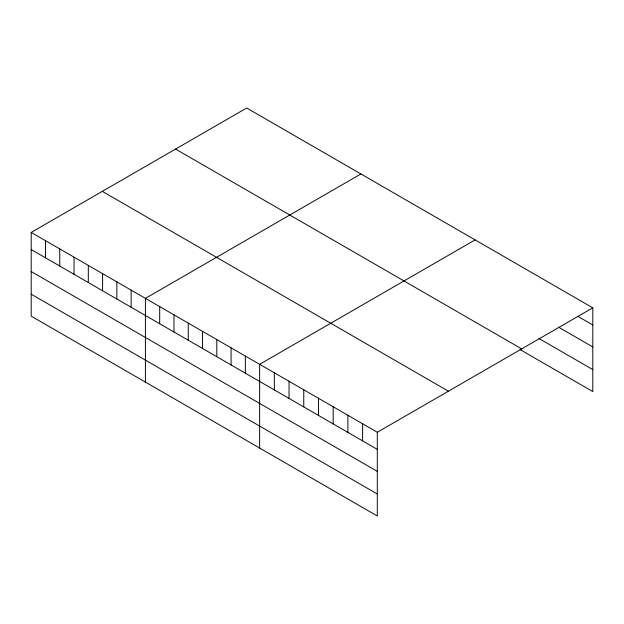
<?xml version="1.0" encoding="UTF-8"?>
<svg xmlns="http://www.w3.org/2000/svg" width="624" height="624" viewBox="0 0 624 624"><rect width="100%" height="100%" fill="white"/><g stroke="black" fill="none" stroke-linecap="round" stroke-linejoin="round"><path stroke-width="0.94" d="M31.2 232.424L377.309 432.253L377.309 515.986L31.2 316.165L31.2 232.424L246.691 108.014L592.8 307.835L592.8 391.576L520.073 349.58M360.906 173.956L145.415 298.366L145.415 382.106M475.121 239.897L259.631 364.315L259.631 448.048M377.309 432.253L592.8 307.835M578.089 316.469L592.8 324.964M558.48 327.132L592.8 346.944M538.863 338.45L592.8 369.595M175.578 149.074L521.687 348.894M102.313 191.373L448.422 391.193M31.2 249.553L377.309 449.381M31.2 271.534L377.309 471.362M31.2 294.185L377.309 494.005M362.599 423.758L362.599 440.887M347.888 415.264L347.888 432.393M333.177 406.77L333.177 423.899M318.466 398.284L318.466 415.412M303.763 389.789L303.763 406.918M289.052 381.295L289.052 398.424M274.342 372.801L274.342 389.93M245.357 356.07L245.357 373.199M231.075 347.825L231.075 364.954M216.801 339.581L216.801 356.71M202.527 331.336L202.527 348.465M188.245 323.099L188.245 340.228M173.971 314.855L173.971 331.984M159.689 306.61L159.689 323.739M131.141 290.129L131.141 307.258M116.86 281.884L116.86 299.013M102.586 273.64L102.586 290.768M88.312 265.395L88.312 282.524M74.03 257.158L74.03 274.287M59.756 248.914L59.756 266.042M45.474 240.669L45.474 257.798"/></g></svg>
